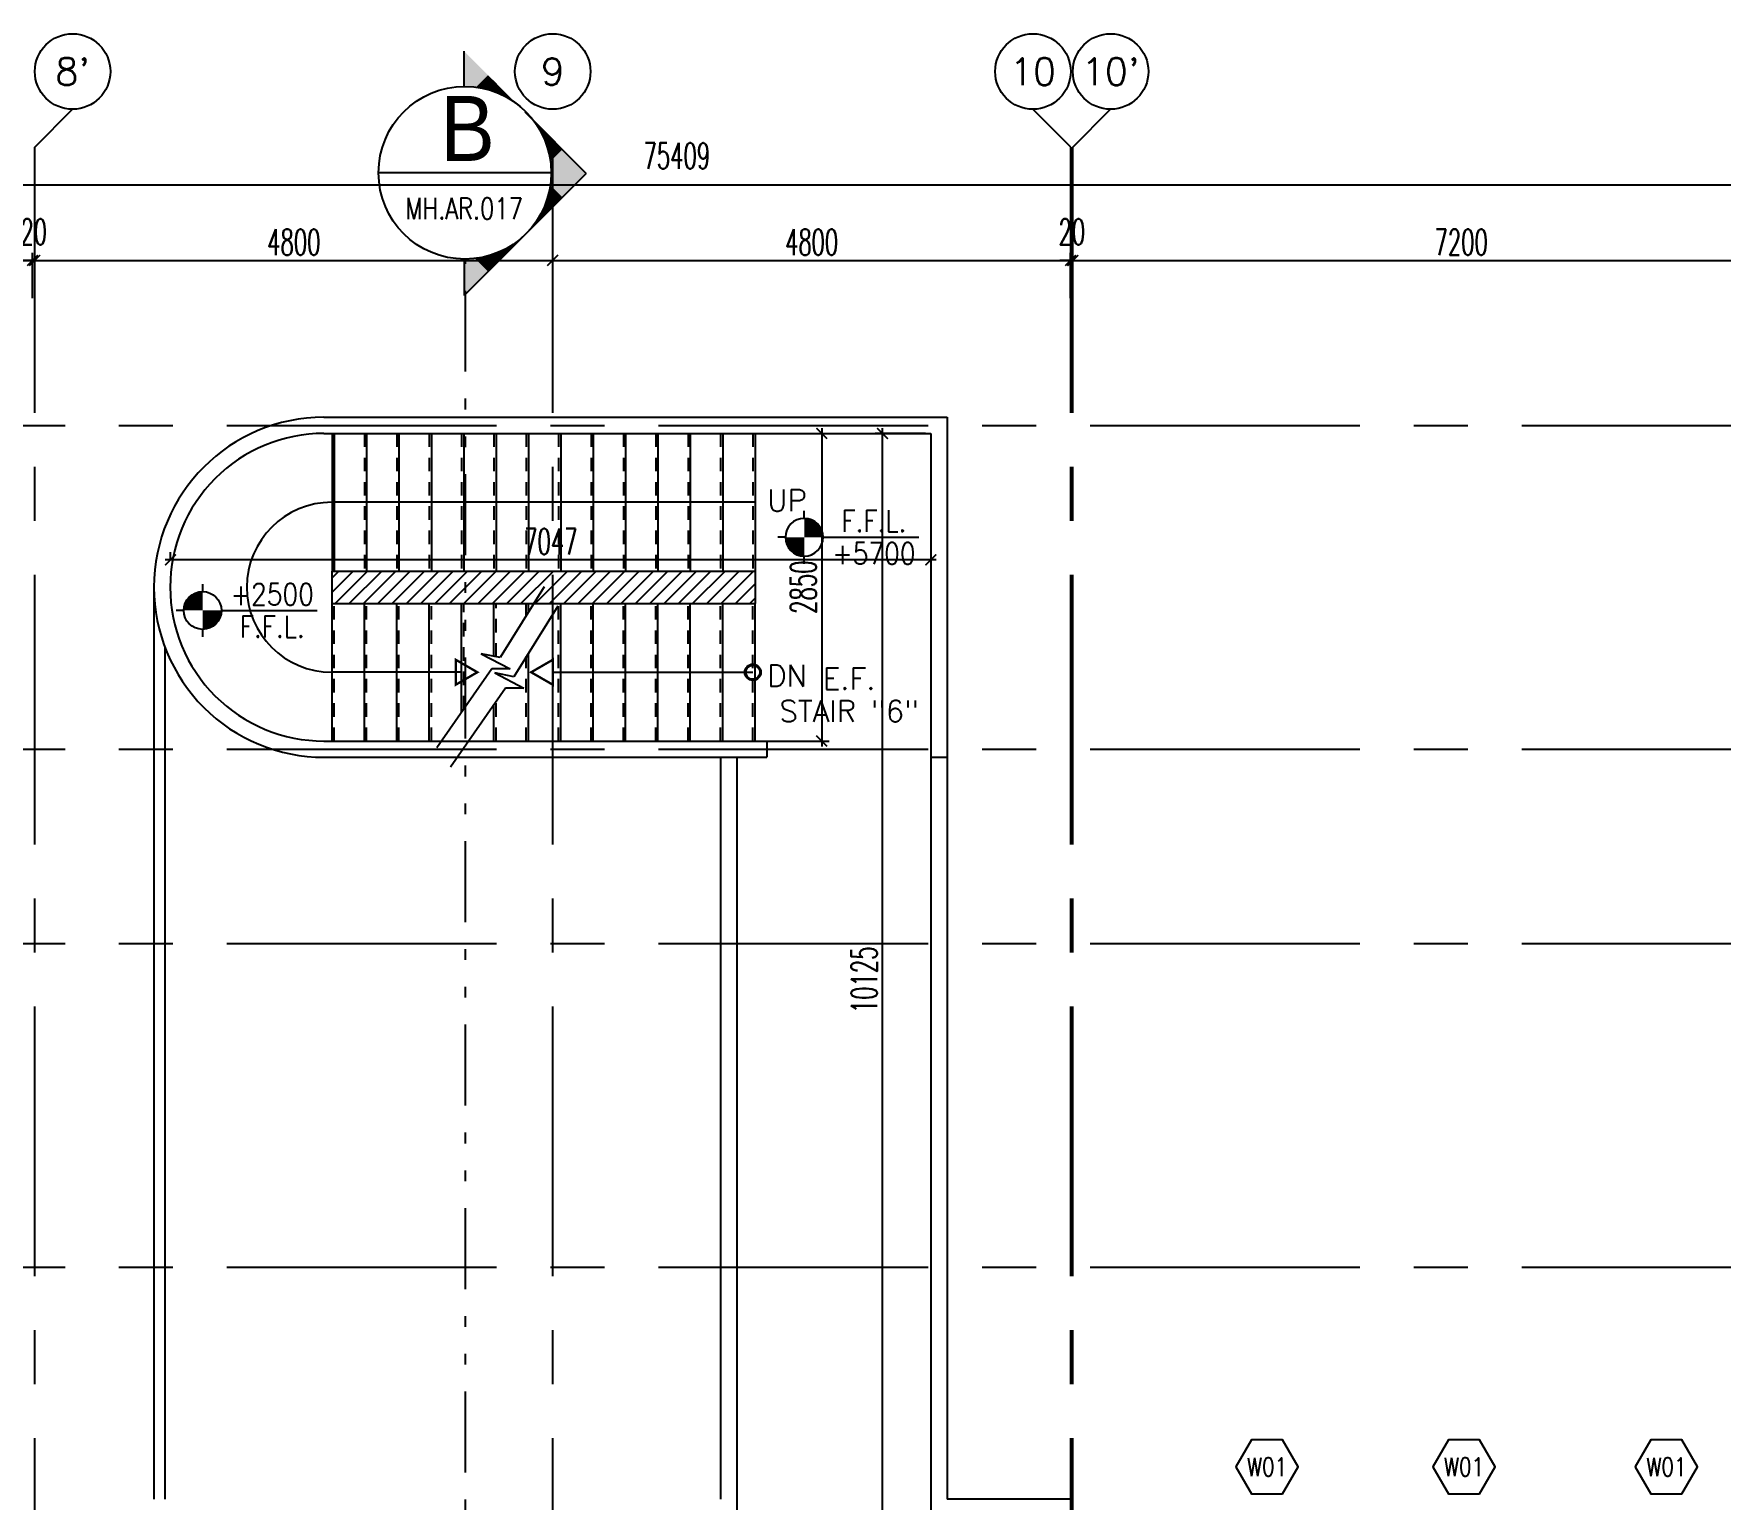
# Model space of a CAD drawing. Extents: x 275967.8 to 276060, y 57291.9 to 57371.4.
# Drawn here: x 276010.75 to 276026.38, y 57357.83 to 57371.41 of the extents above; entities that cross this region are included whole.
import ezdxf
from ezdxf.enums import TextEntityAlignment as Align

# ---------------------------------------------------------------- set-up
doc = ezdxf.new("R2010")
doc.units = 0
doc.header["$MEASUREMENT"] = 0
doc.header["$PDMODE"] = 34
for name, pattern in [('2DASHES', [1.7, 0.75, -0.25, 0.1, -0.25, 0.1, -0.25]), ('CENTERX2', [4, 2.5, -0.5, 0.5, -0.5]), ('HIDDEN2', [0.1875, 0.125, -0.0625])]:
    doc.linetypes.add(name, pattern=pattern)
doc.layers.get('0').update_dxf_attribs({"linetype": 'CONTINUOUS'})
doc.layers.get('DEFPOINTS').update_dxf_attribs({"linetype": 'CONTINUOUS'})
for name, color, linetype in [('AX-CR', 2, 'CONTINUOUS'), ('AX-DIM', 4, 'CONTINUOUS'), ('AX-TXT', 2, 'CONTINUOUS'), ('AXES', 11, 'CENTERX2'), ('DIM', 4, 'CONTINUOUS'), ('EL-LEVS', 1, 'CONTINUOUS'), ('Hatch', 11, 'CONTINUOUS'), ('IND-ES', 6, 'CONTINUOUS'), ('IND-ES-L', 6, '2DASHES'), ('IND-ES-TXT', 4, 'CONTINUOUS'), ('LEV-PL', 3, 'CONTINUOUS'), ('PART', 9, 'CONTINUOUS'), ('RM-NAME', 2, 'CONTINUOUS'), ('ROOF', 7, 'CONTINUOUS'), ('SEC-MRK', 7, 'CONTINUOUS'), ('STR', 5, 'CONTINUOUS'), ('TXT1', 2, 'CONTINUOUS'), ('WALL', 2, 'CONTINUOUS'), ('WIN-BOX', 4, 'CONTINUOUS'), ('WIN-NO', 5, 'CONTINUOUS')]:
    doc.layers.add(name, color=color, linetype=linetype)
doc.styles.add('ROMANS', font='ROMANS.shx', dxfattribs={"width": 0.6})
doc.styles.add('S', font='ROMANS.SHX')
doc.styles.add('S5', font='simplex.shx', dxfattribs={"width": 0.77})
doc.styles.add('TTXT', font='swisse.ttf', dxfattribs={"width": 0.6})
doc.dimstyles.new('STANDARD in', dxfattribs={"dimtxt": 0.24, "dimasz": 0.1, "dimexe": 0.07, "dimexo": 0.05, "dimgap": 0.05, "dimtad": 1, "dimdec": 0, "dimlfac": 1000, "dimzin": 0, "dimdsep": 46, "dimtxsty": 'ROMANS', "dimblk": 'ARCHTICK', "dimcen": 0.05, "dimdle": 0.05, "dimclrd": 4, "dimclre": 4, "dimclrt": 2, "dimadec": 0, "dimazin": 0, "dimtfac": 1, "dimtdec": 0, "dimtmove": 2, "dimatfit": 3, "dimfxl": 0, "dimtolj": 1, "dimtzin": 0, "dimarcsym": 0})

# ---------------------------------------------------------------- blocks, each defined once
blk = doc.blocks.new('_ARCHTICK')
at = {"color": 0, "linetype": 'ByBlock', "const_width": 0.15}
blk.add_lwpolyline([(-0.5, -0.5), (0.5, 0.5)], dxfattribs=at)
blk = doc.blocks.new('*D132')
at = {"layer": 'AX-DIM', "color": 4, "lineweight": -2, "ltscale": 0.3}
for p, q in [((275978.085, 57369.661), (275978.085, 57370.081)), ((276053.495, 57364.468), (276053.495, 57370.081)), ((275978.035, 57370.011), (276053.545, 57370.011))]:
    blk.add_line(p, q, dxfattribs=at)
at = {"layer": 'DEFPOINTS', "color": 0, "ltscale": 0.3}
for p in [(276053.495, 57370.011), (275978.085, 57369.611), (276053.495, 57364.418)]:
    blk.add_point(p, dxfattribs=at)
at = {"layer": 'AX-DIM', "color": 4, "lineweight": -2, "ltscale": 0.3, "xscale": 0.1, "yscale": 0.1, "zscale": 0.1, "rotation": 180}
blk.add_blockref('_ARCHTICK', (275978.085, 57370.011), dxfattribs=at)
at = {"layer": 'AX-DIM', "color": 4, "lineweight": -2, "ltscale": 0.3, "xscale": 0.1, "yscale": 0.1, "zscale": 0.1}
blk.add_blockref('_ARCHTICK', (276053.495, 57370.011), dxfattribs=at)
at = {"layer": 'AX-DIM', "color": 2, "ltscale": 0.3, "insert": (276016.705, 57370.28), "char_height": 0.24, "attachment_point": 5, "style": 'ROMANS'}
blk.add_mtext('\\A1;75409', dxfattribs=at)
blk = doc.blocks.new('AXU')
at = {"layer": 'AX-CR'}
blk.add_circle((0, 350), 350, dxfattribs=at)
at = {"layer": 'AX-TXT', "style": 'ROMANS'}
blk.add_attdef('AX', text='', height=250, dxfattribs=at).set_placement((0, 350), align=Align.MIDDLE)
blk = doc.blocks.new('*D640')
at = {"layer": 'AX-DIM', "color": 4, "lineweight": -2, "ltscale": 0.3}
for p, q in [((276003.485, 57369.311), (276010.785, 57369.311)), ((276003.535, 57368.961), (276003.535, 57369.381)), ((276010.735, 57368.961), (276010.735, 57369.381))]:
    blk.add_line(p, q, dxfattribs=at)
at = {"layer": 'DEFPOINTS', "color": 0, "ltscale": 0.3}
for p in [(276010.735, 57369.311), (276003.535, 57368.911), (276010.735, 57368.911)]:
    blk.add_point(p, dxfattribs=at)
at = {"layer": 'AX-DIM', "color": 4, "lineweight": -2, "ltscale": 0.3, "xscale": 0.1, "yscale": 0.1, "zscale": 0.1, "rotation": 180}
blk.add_blockref('_ARCHTICK', (276003.535, 57369.311), dxfattribs=at)
at = {"layer": 'AX-DIM', "color": 4, "lineweight": -2, "ltscale": 0.3, "xscale": 0.1, "yscale": 0.1, "zscale": 0.1}
blk.add_blockref('_ARCHTICK', (276010.735, 57369.311), dxfattribs=at)
at = {"layer": 'AX-DIM', "color": 2, "ltscale": 0.3, "insert": (276007.135, 57369.481), "char_height": 0.24, "attachment_point": 5, "style": 'ROMANS'}
blk.add_mtext('\\A1;7200', dxfattribs=at)
blk = doc.blocks.new('*D639')
at = {"layer": 'AX-DIM', "color": 4, "lineweight": -2, "ltscale": 0.3}
for p, q in [((276010.735, 57369.311), (276010.635, 57369.311)), ((276010.735, 57368.961), (276010.735, 57369.381)), ((276010.735, 57369.311), (276010.755, 57369.311)), ((276010.755, 57368.961), (276010.755, 57369.381)), ((276010.755, 57369.311), (276010.855, 57369.311))]:
    blk.add_line(p, q, dxfattribs=at)
at = {"layer": 'DEFPOINTS', "color": 0, "ltscale": 0.3}
for p in [(276010.755, 57369.311), (276010.735, 57368.911), (276010.755, 57368.911)]:
    blk.add_point(p, dxfattribs=at)
at = {"layer": 'AX-DIM', "color": 4, "lineweight": -2, "ltscale": 0.3, "xscale": 0.1, "yscale": 0.1, "zscale": 0.1}
blk.add_blockref('_ARCHTICK', (276010.735, 57369.311), dxfattribs=at)
at = {"layer": 'AX-DIM', "color": 4, "lineweight": -2, "ltscale": 0.3, "xscale": 0.1, "yscale": 0.1, "zscale": 0.1, "rotation": 180}
blk.add_blockref('_ARCHTICK', (276010.755, 57369.311), dxfattribs=at)
at = {"layer": 'AX-DIM', "color": 2, "ltscale": 0.3, "insert": (276010.745, 57369.576), "char_height": 0.24, "attachment_point": 5, "style": 'ROMANS'}
blk.add_mtext('\\A1;20', dxfattribs=at)
blk = doc.blocks.new('*D638')
at = {"layer": 'AX-DIM', "color": 4, "lineweight": -2, "ltscale": 0.3}
for p, q in [((276010.705, 57369.311), (276015.605, 57369.311)), ((276010.755, 57368.961), (276010.755, 57369.381)), ((276015.555, 57368.961), (276015.555, 57369.381))]:
    blk.add_line(p, q, dxfattribs=at)
at = {"layer": 'DEFPOINTS', "color": 0, "ltscale": 0.3}
for p in [(276015.555, 57369.311), (276010.755, 57368.911), (276015.555, 57368.911)]:
    blk.add_point(p, dxfattribs=at)
at = {"layer": 'AX-DIM', "color": 4, "lineweight": -2, "ltscale": 0.3, "xscale": 0.1, "yscale": 0.1, "zscale": 0.1, "rotation": 180}
blk.add_blockref('_ARCHTICK', (276010.755, 57369.311), dxfattribs=at)
at = {"layer": 'AX-DIM', "color": 4, "lineweight": -2, "ltscale": 0.3, "xscale": 0.1, "yscale": 0.1, "zscale": 0.1}
blk.add_blockref('_ARCHTICK', (276015.555, 57369.311), dxfattribs=at)
at = {"layer": 'AX-DIM', "color": 2, "ltscale": 0.3, "insert": (276013.155, 57369.481), "char_height": 0.24, "attachment_point": 5, "style": 'ROMANS'}
blk.add_mtext('\\A1;4800', dxfattribs=at)
blk = doc.blocks.new('*D637')
at = {"layer": 'AX-DIM', "color": 4, "lineweight": -2, "ltscale": 0.3}
for p, q in [((276015.505, 57369.311), (276020.405, 57369.311)), ((276015.555, 57368.961), (276015.555, 57369.381)), ((276020.355, 57368.961), (276020.355, 57369.381))]:
    blk.add_line(p, q, dxfattribs=at)
at = {"layer": 'DEFPOINTS', "color": 0, "ltscale": 0.3}
for p in [(276020.355, 57369.311), (276015.555, 57368.911), (276020.355, 57368.911)]:
    blk.add_point(p, dxfattribs=at)
at = {"layer": 'AX-DIM', "color": 4, "lineweight": -2, "ltscale": 0.3, "xscale": 0.1, "yscale": 0.1, "zscale": 0.1, "rotation": 180}
blk.add_blockref('_ARCHTICK', (276015.555, 57369.311), dxfattribs=at)
at = {"layer": 'AX-DIM', "color": 4, "lineweight": -2, "ltscale": 0.3, "xscale": 0.1, "yscale": 0.1, "zscale": 0.1}
blk.add_blockref('_ARCHTICK', (276020.355, 57369.311), dxfattribs=at)
at = {"layer": 'AX-DIM', "color": 2, "ltscale": 0.3, "insert": (276017.955, 57369.481), "char_height": 0.24, "attachment_point": 5, "style": 'ROMANS'}
blk.add_mtext('\\A1;4800', dxfattribs=at)
blk = doc.blocks.new('*D636')
at = {"layer": 'AX-DIM', "color": 4, "lineweight": -2, "ltscale": 0.3}
for p, q in [((276020.355, 57369.311), (276020.255, 57369.311)), ((276020.355, 57368.961), (276020.355, 57369.381)), ((276020.355, 57369.311), (276020.375, 57369.311)), ((276020.375, 57368.961), (276020.375, 57369.381)), ((276020.375, 57369.311), (276020.475, 57369.311))]:
    blk.add_line(p, q, dxfattribs=at)
at = {"layer": 'DEFPOINTS', "color": 0, "ltscale": 0.3}
for p in [(276020.375, 57369.311), (276020.355, 57368.911), (276020.375, 57368.911)]:
    blk.add_point(p, dxfattribs=at)
at = {"layer": 'AX-DIM', "color": 4, "lineweight": -2, "ltscale": 0.3, "xscale": 0.1, "yscale": 0.1, "zscale": 0.1}
blk.add_blockref('_ARCHTICK', (276020.355, 57369.311), dxfattribs=at)
at = {"layer": 'AX-DIM', "color": 4, "lineweight": -2, "ltscale": 0.3, "xscale": 0.1, "yscale": 0.1, "zscale": 0.1, "rotation": 180}
blk.add_blockref('_ARCHTICK', (276020.375, 57369.311), dxfattribs=at)
at = {"layer": 'AX-DIM', "color": 2, "ltscale": 0.3, "insert": (276020.365, 57369.576), "char_height": 0.24, "attachment_point": 5, "style": 'ROMANS'}
blk.add_mtext('\\A1;20', dxfattribs=at)
blk = doc.blocks.new('*D635')
at = {"layer": 'AX-DIM', "color": 4, "lineweight": -2, "ltscale": 0.3}
for p, q in [((276020.325, 57369.311), (276027.625, 57369.311)), ((276020.375, 57368.961), (276020.375, 57369.381)), ((276027.575, 57368.961), (276027.575, 57369.381))]:
    blk.add_line(p, q, dxfattribs=at)
at = {"layer": 'DEFPOINTS', "color": 0, "ltscale": 0.3}
for p in [(276027.575, 57369.311), (276020.375, 57368.911), (276027.575, 57368.911)]:
    blk.add_point(p, dxfattribs=at)
at = {"layer": 'AX-DIM', "color": 4, "lineweight": -2, "ltscale": 0.3, "xscale": 0.1, "yscale": 0.1, "zscale": 0.1, "rotation": 180}
blk.add_blockref('_ARCHTICK', (276020.375, 57369.311), dxfattribs=at)
at = {"layer": 'AX-DIM', "color": 4, "lineweight": -2, "ltscale": 0.3, "xscale": 0.1, "yscale": 0.1, "zscale": 0.1}
blk.add_blockref('_ARCHTICK', (276027.575, 57369.311), dxfattribs=at)
at = {"layer": 'AX-DIM', "color": 2, "ltscale": 0.3, "insert": (276023.975, 57369.481), "char_height": 0.24, "attachment_point": 5, "style": 'ROMANS'}
blk.add_mtext('\\A1;7200', dxfattribs=at)
blk = doc.blocks.new('WW1')
at = {"layer": 'WIN-BOX'}
blk.add_lwpolyline([(144, -250), (289, 0), (144, 250), (-144, 250), (-289, 0), (-144, -250)], close=True, dxfattribs=at)
at = {"layer": 'WIN-NO', "style": 'ROMANS', "width": 0.8}
blk.add_attdef('W00', text='', height=170, dxfattribs=at).set_placement((0, 0), align=Align.MIDDLE)
blk = doc.blocks.new('LEV1')
at = {"layer": 'LEV-PL'}
for p, q in [((0, 245), (0, 175)), ((-175, 0), (-245, 0)), ((175, 0), (1061, 0)), ((0, -175), (0, -245))]:
    blk.add_line(p, q, dxfattribs=at)
at = {"layer": 'LEV-PL', "const_width": 175}
for points in [[(-88, 0, -0.414214), (0, 88, -1)], [(88, 0, -0.414214), (0, -88, -1)]]:
    blk.add_lwpolyline(points, format="xyb", dxfattribs=at)
at = {"layer": 'LEV-PL'}
blk.add_circle((0, 0), 175, dxfattribs=at)
at = {"layer": 'LEV-PL', "color": 4, "style": 'S', "width": 0.85}
for tag, p in [('+0000', (646, 50)), ('F.F.L.', (646, -250))]:
    blk.add_attdef(tag, text='', height=200, dxfattribs=at).set_placement(p, align=Align.CENTER)
blk = doc.blocks.new('*D260')
at = {"layer": 'DEFPOINTS', "color": 0, "linetype": 'ByBlock', "ltscale": 0.3}
for p in [(276018.612, 57367.708), (276019.06, 57367.708), (276019.06, 57357.583)]:
    blk.add_point(p, dxfattribs=at)
at = {"layer": 'DIM', "color": 4, "linetype": 'ByBlock', "lineweight": -2, "ltscale": 0.3}
for p, q in [((276018.612, 57357.533), (276018.612, 57367.758)), ((276019.01, 57367.708), (276018.542, 57367.708)), ((276019.01, 57357.583), (276018.542, 57357.583))]:
    blk.add_line(p, q, dxfattribs=at)
at = {"layer": 'DIM', "color": 4, "linetype": 'ByBlock', "lineweight": -2, "ltscale": 0.3, "xscale": 0.1, "yscale": 0.1, "zscale": 0.1}
for p, rotation in [((276018.612, 57367.708), 90), ((276018.612, 57357.583), 270)]:
    blk.add_blockref('_ARCHTICK', p, dxfattribs=dict(at, rotation=rotation))
at = {"layer": 'DIM', "color": 2, "linetype": 'ByBlock', "ltscale": 0.3, "insert": (276018.442, 57362.645), "char_height": 0.24, "attachment_point": 5, "rotation": 90, "style": 'ROMANS'}
blk.add_mtext('\\A1;10125', dxfattribs=at)
blk = doc.blocks.new('*D259')
at = {"layer": 'DEFPOINTS', "color": 0, "linetype": 'ByBlock', "ltscale": 0.3}
for p in [(276019.06, 57367.063), (276012.013, 57366.537), (276012.013, 57366.482)]:
    blk.add_point(p, dxfattribs=at)
at = {"layer": 'DIM', "color": 4, "linetype": 'ByBlock', "lineweight": -2, "ltscale": 0.3}
for p, q in [((276019.06, 57367.013), (276019.06, 57366.467)), ((276019.11, 57366.537), (276011.963, 57366.537)), ((276012.013, 57366.532), (276012.013, 57366.607))]:
    blk.add_line(p, q, dxfattribs=at)
at = {"layer": 'DIM', "color": 4, "linetype": 'ByBlock', "lineweight": -2, "ltscale": 0.3, "xscale": 0.1, "yscale": 0.1, "zscale": 0.1, "rotation": 180}
blk.add_blockref('_ARCHTICK', (276012.013, 57366.537), dxfattribs=at)
at = {"layer": 'DIM', "color": 4, "linetype": 'ByBlock', "lineweight": -2, "ltscale": 0.3, "xscale": 0.1, "yscale": 0.1, "zscale": 0.1}
blk.add_blockref('_ARCHTICK', (276019.06, 57366.537), dxfattribs=at)
at = {"layer": 'DIM', "color": 2, "linetype": 'ByBlock', "ltscale": 0.3, "insert": (276015.537, 57366.707), "char_height": 0.24, "attachment_point": 5, "style": 'ROMANS'}
blk.add_mtext('\\A1;7047', dxfattribs=at)
blk = doc.blocks.new('*D258')
at = {"layer": 'DEFPOINTS', "color": 0, "linetype": 'ByBlock', "ltscale": 0.3}
for p in [(276017.41, 57367.708), (276017.287, 57364.858), (276018.048, 57364.858)]:
    blk.add_point(p, dxfattribs=at)
at = {"layer": 'DIM', "color": 4, "linetype": 'ByBlock', "lineweight": -2, "ltscale": 0.3}
for p, q in [((276018.048, 57367.758), (276018.048, 57364.808)), ((276017.46, 57367.708), (276018.118, 57367.708)), ((276017.337, 57364.858), (276018.118, 57364.858))]:
    blk.add_line(p, q, dxfattribs=at)
at = {"layer": 'DIM', "color": 4, "linetype": 'ByBlock', "lineweight": -2, "ltscale": 0.3, "xscale": 0.1, "yscale": 0.1, "zscale": 0.1}
for p, rotation in [((276018.048, 57367.708), 90), ((276018.048, 57364.858), 270)]:
    blk.add_blockref('_ARCHTICK', p, dxfattribs=dict(at, rotation=rotation))
at = {"layer": 'DIM', "color": 2, "linetype": 'ByBlock', "ltscale": 0.3, "insert": (276017.878, 57366.283), "char_height": 0.24, "attachment_point": 5, "rotation": 90, "style": 'ROMANS'}
blk.add_mtext('\\A1;2850', dxfattribs=at)
blk = doc.blocks.new('AR2-SC')
at = {"layer": 'IND-ES'}
for p, q in [((0, 1131), (-566, 566)), ((0, 1131), (1131, 0)), ((-800, 0), (-1131, 0)), ((800, 0), (1131, 0))]:
    blk.add_line(p, q, dxfattribs=at)
for points in [[(0, 800), (0, 1131), (-104, 793), (-221, 910)], [(0, 800), (0, 1131), (104, 793), (221, 910)], [(-306, 739), (-349, 782), (-400, 693), (-419, 712)], [(-207, 773), (-283, 849), (-306, 739), (-349, 782)], [(-104, 793), (-221, 910), (-207, 773), (-283, 849)], [(104, 793), (221, 910), (207, 773), (283, 849)], [(207, 773), (283, 849), (306, 739), (349, 782)], [(306, 739), (349, 782), (400, 693), (419, 712)], [(-492, 640), (-487, 634), (-566, 566)], [(-400, 693), (-419, 712), (-487, 634), (-492, 640)], [(400, 693), (419, 712), (487, 634), (492, 640)], [(492, 640), (487, 634), (566, 566)], [(-693, 400), (-712, 419), (-634, 487), (-640, 492)], [(-640, 492), (-634, 487), (-566, 566)], [(640, 492), (634, 487), (566, 566)], [(693, 400), (712, 419), (634, 487), (640, 492)], [(-773, 207), (-849, 283), (-739, 306), (-782, 349)], [(-739, 306), (-782, 349), (-693, 400), (-712, 419)], [(739, 306), (782, 349), (693, 400), (712, 419)], [(773, 207), (849, 283), (739, 306), (782, 349)], [(-800, 0), (-1131, 0), (-793, 104), (-910, 221)], [(-793, 104), (-910, 221), (-773, 207), (-849, 283)], [(793, 104), (910, 221), (773, 207), (849, 283)], [(800, 0), (1131, 0), (793, 104), (910, 221)]]:
    blk.add_solid(points, dxfattribs=at)

msp = doc.modelspace()

# ---------------------------------------------------------------- hatches: boundary and pattern name
at = {"layer": 'Hatch', "linetype": 'ByBlock', "ltscale": 0.3}
h = msp.add_hatch(dxfattribs=at)
h.set_pattern_fill('ANSI31', color=256, scale=0.75, style=0)
h.set_pattern_definition([(45, (0, 0), (-0.066291260736, 0.066291260736), [])])
h.paths.add_polyline_path([(276015.5555, 57366.4329), (276013.5103, 57366.4329), (276013.5103, 57366.1329), (276015.5555, 57366.1329)])
h.paths.add_polyline_path([(276017.4303, 57366.4329), (276015.5555, 57366.4329), (276015.5555, 57366.1329), (276017.4303, 57366.1329)])

# ---------------------------------------------------------------- linework, layer by layer
for p, q in [((276015.4762, 57366.2869), (276015.0671, 57365.6316)), ((276015.603, 57366.1086), (276015.1939, 57365.4534)), ((276015.0671, 57365.6316), (276014.8917, 57365.6667)), ((276014.8917, 57365.6667), (276015.1606, 57365.5263)), ((276014.9903, 57365.5263), (276014.4826, 57364.795)), ((276015.1606, 57365.5263), (276014.9903, 57365.5263)), ((276015.1939, 57365.4534), (276015.0185, 57365.4885)), ((276015.0185, 57365.4885), (276015.2874, 57365.3481)), ((276015.1171, 57365.3481), (276014.6093, 57364.6168)), ((276015.2874, 57365.3481), (276015.1171, 57365.3481))]:
    msp.add_line(p, q)
at = {"layer": 'AXES'}
for p, q in [((276010.7555, 57370.3613), (276011.1055, 57370.7113)), ((276015.5555, 57291.8986), (276015.5555, 57370.7113)), ((276020.3555, 57370.3613), (276020.0055, 57370.7113)), ((276020.3755, 57370.3613), (276020.7255, 57370.7113)), ((276010.7555, 57291.8986), (276010.7555, 57370.3613)), ((276020.3555, 57291.8986), (276020.3555, 57370.3613)), ((276020.3755, 57291.8986), (276020.3755, 57370.3613)), ((275968.5355, 57367.7829), (276036.5755, 57367.7829)), ((275968.5355, 57364.7829), (276036.5755, 57364.7829)), ((275968.5355, 57362.9829), (276036.5755, 57362.9829)), ((275968.5355, 57359.9829), (276036.5755, 57359.9829))]:
    msp.add_line(p, q, dxfattribs=at)
at = {"layer": 'IND-ES'}
msp.add_line((276015.5412, 57370.1232), (276013.9412, 57370.1232), dxfattribs=at)
at = {"layer": 'IND-ES-L'}
msp.add_line((276014.747, 57354.6805), (276014.747, 57369.3232), dxfattribs=at)
at = {"layer": 'IND-ES-L', "linetype": 'ByBlock'}
msp.add_ellipse((276014.7412, 57370.1232), major_axis=(0.8, 0.0001), ratio=0.9999999, start_param=-0.0000763, end_param=6.283109, dxfattribs=at)
at = {"layer": 'ROOF'}
for p, q in [((276011.86, 57366.2829), (276011.86, 57357.8329)), ((276011.96, 57365.7307), (276011.96, 57357.8329)), ((276017.1105, 57364.7079), (276017.1105, 57357.8329)), ((276017.2605, 57364.7079), (276017.2605, 57357.6829)), ((276019.0605, 57364.7079), (276019.0605, 57357.6829)), ((276019.2105, 57364.7079), (276019.2105, 57357.8329)), ((276020.3555, 57357.8329), (276019.2105, 57357.8329))]:
    msp.add_line(p, q, dxfattribs=at)
at = {"layer": 'STR', "linetype": 'HIDDEN2'}
for p, q in [((276013.5103, 57367.7079), (276013.5103, 57366.4329)), ((276013.5303, 57367.7079), (276013.5303, 57366.4329)), ((276013.8103, 57367.7079), (276013.8103, 57366.4329)), ((276014.1103, 57367.7079), (276014.1103, 57366.4329)), ((276014.4103, 57367.7079), (276014.4103, 57366.4329)), ((276014.7103, 57367.7079), (276014.7103, 57366.4329)), ((276015.0103, 57367.7079), (276015.0103, 57366.4329)), ((276015.3103, 57367.7079), (276015.3103, 57366.4329)), ((276015.6103, 57367.7079), (276015.6103, 57366.4329)), ((276015.9103, 57367.7079), (276015.9103, 57366.4329)), ((276016.2103, 57367.7079), (276016.2103, 57366.4329)), ((276016.5103, 57367.7079), (276016.5103, 57366.4329)), ((276016.8103, 57367.7079), (276016.8103, 57366.4329)), ((276017.1103, 57367.7079), (276017.1103, 57366.4329)), ((276017.4103, 57367.7079), (276017.4103, 57366.4329)), ((276013.5303, 57364.8579), (276013.5303, 57366.1329)), ((276013.8303, 57364.8579), (276013.8303, 57366.1329)), ((276014.1303, 57364.8579), (276014.1303, 57366.1329)), ((276014.4303, 57364.8579), (276014.4303, 57366.1329)), ((276014.7303, 57365.1518), (276014.7303, 57366.1329)), ((276015.0303, 57365.639), (276015.0303, 57366.1329)), ((276015.3103, 57366.0211), (276015.3103, 57366.1329)), ((276015.3303, 57366.0532), (276015.3303, 57366.1329)), ((276015.6103, 57364.8579), (276015.6103, 57366.1329)), ((276015.9103, 57364.8579), (276015.9103, 57366.1329)), ((276016.2103, 57364.8579), (276016.2103, 57366.1329)), ((276016.5103, 57364.8579), (276016.5103, 57366.1329)), ((276016.8103, 57364.8579), (276016.8103, 57366.1329)), ((276017.1103, 57364.8579), (276017.1103, 57366.1329)), ((276017.4103, 57364.8579), (276017.4103, 57366.1329)), ((276015.3103, 57364.8579), (276015.3103, 57365.6399)), ((276015.0303, 57364.8579), (276015.0303, 57365.2231))]:
    msp.add_line(p, q, dxfattribs=at)
at = {"layer": 'STR'}
for p, q in [((276013.5103, 57367.7079), (276013.5103, 57366.4329)), ((276013.5303, 57367.7079), (276013.5303, 57366.4329)), ((276013.8303, 57367.7079), (276013.8303, 57366.4329)), ((276014.1303, 57367.7079), (276014.1303, 57366.4329)), ((276014.4303, 57367.7079), (276014.4303, 57366.4329)), ((276014.7303, 57367.7079), (276014.7303, 57366.4329)), ((276015.0303, 57367.7079), (276015.0303, 57366.4329)), ((276015.3303, 57367.7079), (276015.3303, 57366.4329)), ((276015.6303, 57367.7079), (276015.6303, 57366.4329)), ((276015.9303, 57367.7079), (276015.9303, 57366.4329)), ((276016.2303, 57367.7079), (276016.2303, 57366.4329)), ((276016.5303, 57367.7079), (276016.5303, 57366.4329)), ((276016.8303, 57367.7079), (276016.8303, 57366.4329)), ((276017.1303, 57367.7079), (276017.1303, 57366.4329)), ((276017.4303, 57367.7079), (276017.4303, 57366.4329)), ((276017.4303, 57367.0704), (276013.5079, 57367.0704)), ((276013.5103, 57364.8579), (276013.5103, 57366.1329)), ((276013.8103, 57364.8579), (276013.8103, 57366.1329)), ((276014.1103, 57364.8579), (276014.1103, 57366.1329)), ((276014.4103, 57364.8579), (276014.4103, 57366.1329)), ((276014.7103, 57365.123), (276014.7103, 57366.1329)), ((276015.0103, 57365.643), (276015.0103, 57366.1329)), ((276015.3103, 57366.0211), (276015.3103, 57366.1329)), ((276015.3303, 57366.0532), (276015.3303, 57366.1329)), ((276015.6303, 57364.8579), (276015.6303, 57366.1329)), ((276015.9303, 57364.8579), (276015.9303, 57366.1329)), ((276016.2303, 57364.8579), (276016.2303, 57366.1329)), ((276016.5303, 57364.8579), (276016.5303, 57366.1329)), ((276016.8303, 57364.8579), (276016.8303, 57366.1329)), ((276017.1303, 57364.8579), (276017.1303, 57366.1329)), ((276017.4303, 57364.8579), (276017.4303, 57366.1329)), ((276015.3303, 57364.8579), (276015.3303, 57365.6719)), ((276014.7103, 57365.4954), (276013.5079, 57365.4954)), ((276015.5554, 57365.4954), (276017.4103, 57365.4954)), ((276015.0103, 57364.8579), (276015.0103, 57365.1943))]:
    msp.add_line(p, q, dxfattribs=at)
at = {"layer": 'STR', "const_width": 0.0215}
for points in [[(276014.657, 57365.6109), (276014.657, 57365.38), (276014.857, 57365.4954)], [(276015.5554, 57365.6109), (276015.5554, 57365.38), (276015.3554, 57365.4954)]]:
    msp.add_lwpolyline(points, close=True, dxfattribs=at)
at = {"layer": 'STR'}
for radius in [0.075, 0.065]:
    msp.add_circle((276017.4103, 57365.4954), radius, dxfattribs=at)
msp.add_arc((276013.5079, 57366.2829), 0.7875, 90, 270, dxfattribs=at)
at = {"layer": 'WALL'}
for p, q in [((276013.435, 57367.8579), (276019.2105, 57367.8579)), ((276019.2105, 57367.8579), (276019.2105, 57364.7079)), ((276013.435, 57367.7079), (276019.0605, 57367.7079)), ((276019.0605, 57367.7079), (276019.0605, 57364.7079)), ((276013.5103, 57366.4329), (276017.4303, 57366.4329)), ((276013.5103, 57366.1329), (276013.5103, 57366.4329)), ((276017.4303, 57366.4329), (276017.4303, 57366.1329)), ((276013.5103, 57366.1329), (276017.4303, 57366.1329)), ((276013.435, 57364.8579), (276017.5393, 57364.8579)), ((276017.5393, 57364.8579), (276017.5393, 57364.7079)), ((276013.435, 57364.7079), (276017.5393, 57364.7079))]:
    msp.add_line(p, q, dxfattribs=at)
at = {"layer": 'WALL', "linetype": 'ByBlock', "ltscale": 0.3}
msp.add_line((276019.0605, 57364.7079), (276019.2105, 57364.7079), dxfattribs=at)
at = {"layer": 'WALL'}
for radius, start, end in [(1.575, 90, 180), (1.425, 89.99998, 180), (1.575, 180, 270.00003), (1.425, 180, 270.00003)]:
    msp.add_arc((276013.435, 57366.2829), radius, start, end, dxfattribs=at)

# ---------------------------------------------------------------- block references
at = {"layer": 'AXES', "xscale": 0.001, "yscale": 0.001, "zscale": 0.001}
for p, values in [((276011.1055, 57370.7113), {'AX': "8'"}), ((276015.5555, 57370.7113), {'AX': '9'}), ((276020.0055, 57370.7113), {'AX': '10'}), ((276020.7255, 57370.7113), {'AX': "10'"})]:
    msp.add_blockref('AXU', p, dxfattribs=at).add_auto_attribs(values)
at = {"layer": 'EL-LEVS', "xscale": 0.001, "yscale": 0.001, "zscale": 0.001}
msp.add_blockref('LEV1', (276012.3103, 57366.0677), dxfattribs=at).add_auto_attribs({'F.F.L.': 'F.F.L.', '+0000': '+2500'})
at = {"layer": 'PART'}
ref = msp.add_blockref('LEV1', (276017.886, 57366.746), dxfattribs=dict(at, xscale=-0.001, yscale=0.001, zscale=0.001, rotation=180))
ref.add_attrib('F.F.L.', 'F.F.L.', dxfattribs={"layer": 'LEV-PL', "color": 4, "height": 0.2, "style": 'S', "width": 0.85}).set_placement((276018.5321, 57366.796), align=Align.CENTER)
ref.add_attrib('+0000', '+5700', dxfattribs={"layer": 'LEV-PL', "color": 4, "height": 0.2, "style": 'S', "width": 0.85}).set_placement((276018.5321, 57366.496), align=Align.CENTER)
at = {"layer": 'SEC-MRK', "color": 1, "xscale": 0.0009999999892897904, "yscale": 0.0009999999892897904, "zscale": 0.001, "rotation": 270}
msp.add_blockref('AR2-SC', (276014.7354, 57370.1174), dxfattribs=at)
at = {"layer": 'WIN-NO', "xscale": 0.001, "yscale": 0.001, "zscale": 0.001}
for p in [(276022.1755, 57358.1329), (276024.0005, 57358.1329), (276025.8766, 57358.1329)]:
    msp.add_blockref('WW1', p, dxfattribs=at).add_auto_attribs({'W00': 'W01'})

# ---------------------------------------------------------------- texts
at = {"layer": 'IND-ES-TXT', "color": 2, "style": 'S5', "width": 0.77}
msp.add_attdef('MH.AR.017', text='AR02', height=0.2, dxfattribs=at).set_placement((276014.7342, 57369.7923), align=Align.MIDDLE)
at = {"layer": 'RM-NAME', "style": 'ROMANS'}
for s, p in [('UP', (276017.7267, 57367.0881)), ('DN', (276017.7267, 57365.4632)), ('E.F.', (276018.3025, 57365.4351)), ('STAIR "6"', (276018.3025, 57365.1351))]:
    msp.add_text(s, height=0.2, dxfattribs=at).set_placement(p, align=Align.MIDDLE)
at = {"layer": 'TXT1', "color": 6, "style": 'TTXT', "width": 0.9}
msp.add_attdef('B', text='C', height=0.6018, dxfattribs=at).set_placement((276014.7666, 57370.2332), align=Align.CENTER)

# ---------------------------------------------------------------- dimensions: what is measured, and where the dimension line sits
at = {"layer": 'AX-DIM'}
dim = msp.add_linear_dim(base=(276053.4947, 57370.0113), p1=(275978.0855, 57369.6113), p2=(276053.4947, 57364.4182), dimstyle='STANDARD in', dxfattribs=at)
dim.commit()
dim.dimension.update_dxf_attribs({"geometry": '*D132', "text_midpoint": (276016.7055, 57370.2801), "dimtype": 160})
for base, p1, p2, picture, middle in [((276010.7355, 57369.3113), (276003.5355, 57368.9113), (276010.7355, 57368.9113), '*D640', (276007.1355, 57369.4813)), ((276010.7555, 57369.3113), (276010.7355, 57368.9113), (276010.7555, 57368.9113), '*D639', (276010.7455, 57369.5763)), ((276015.5555, 57369.3113), (276010.7555, 57368.9113), (276015.5555, 57368.9113), '*D638', (276013.1555, 57369.4813)), ((276020.3555, 57369.3113), (276015.5555, 57368.9113), (276020.3555, 57368.9113), '*D637', (276017.9555, 57369.4813)), ((276020.3755, 57369.3113), (276020.3555, 57368.9113), (276020.3755, 57368.9113), '*D636', (276020.3655, 57369.5763)), ((276027.5755, 57369.3113), (276020.3755, 57368.9113), (276027.5755, 57368.9113), '*D635', (276023.9755, 57369.4813))]:
    dim = msp.add_linear_dim(base=base, p1=p1, p2=p2, dimstyle='STANDARD in', dxfattribs=at)
    dim.commit()
    dim.dimension.update_dxf_attribs({"geometry": picture, "text_midpoint": middle})
at = {"layer": 'DIM', "linetype": 'ByBlock', "ltscale": 0.3}
for base, p1, p2, picture, middle in [((276018.0484, 57364.8579), (276017.4103, 57367.7079), (276017.2873, 57364.8579), '*D258', (276017.8784, 57366.2829)), ((276018.6115, 57367.7079), (276019.0605, 57357.5829), (276019.0605, 57367.7079), '*D260', (276018.4415, 57362.6454))]:
    dim = msp.add_linear_dim(base=base, p1=p1, p2=p2, angle=90, dimstyle='STANDARD in', dxfattribs=at)
    dim.commit()
    dim.dimension.update_dxf_attribs({"geometry": picture, "text_midpoint": middle})
dim = msp.add_linear_dim(base=(276012.0135, 57366.537), p1=(276019.0605, 57367.0626), p2=(276012.0135, 57366.4821), dimstyle='STANDARD in', dxfattribs=at)
dim.commit()
dim.dimension.update_dxf_attribs({"geometry": '*D259', "text_midpoint": (276015.537, 57366.707)})

doc.saveas('drawing.dxf')
